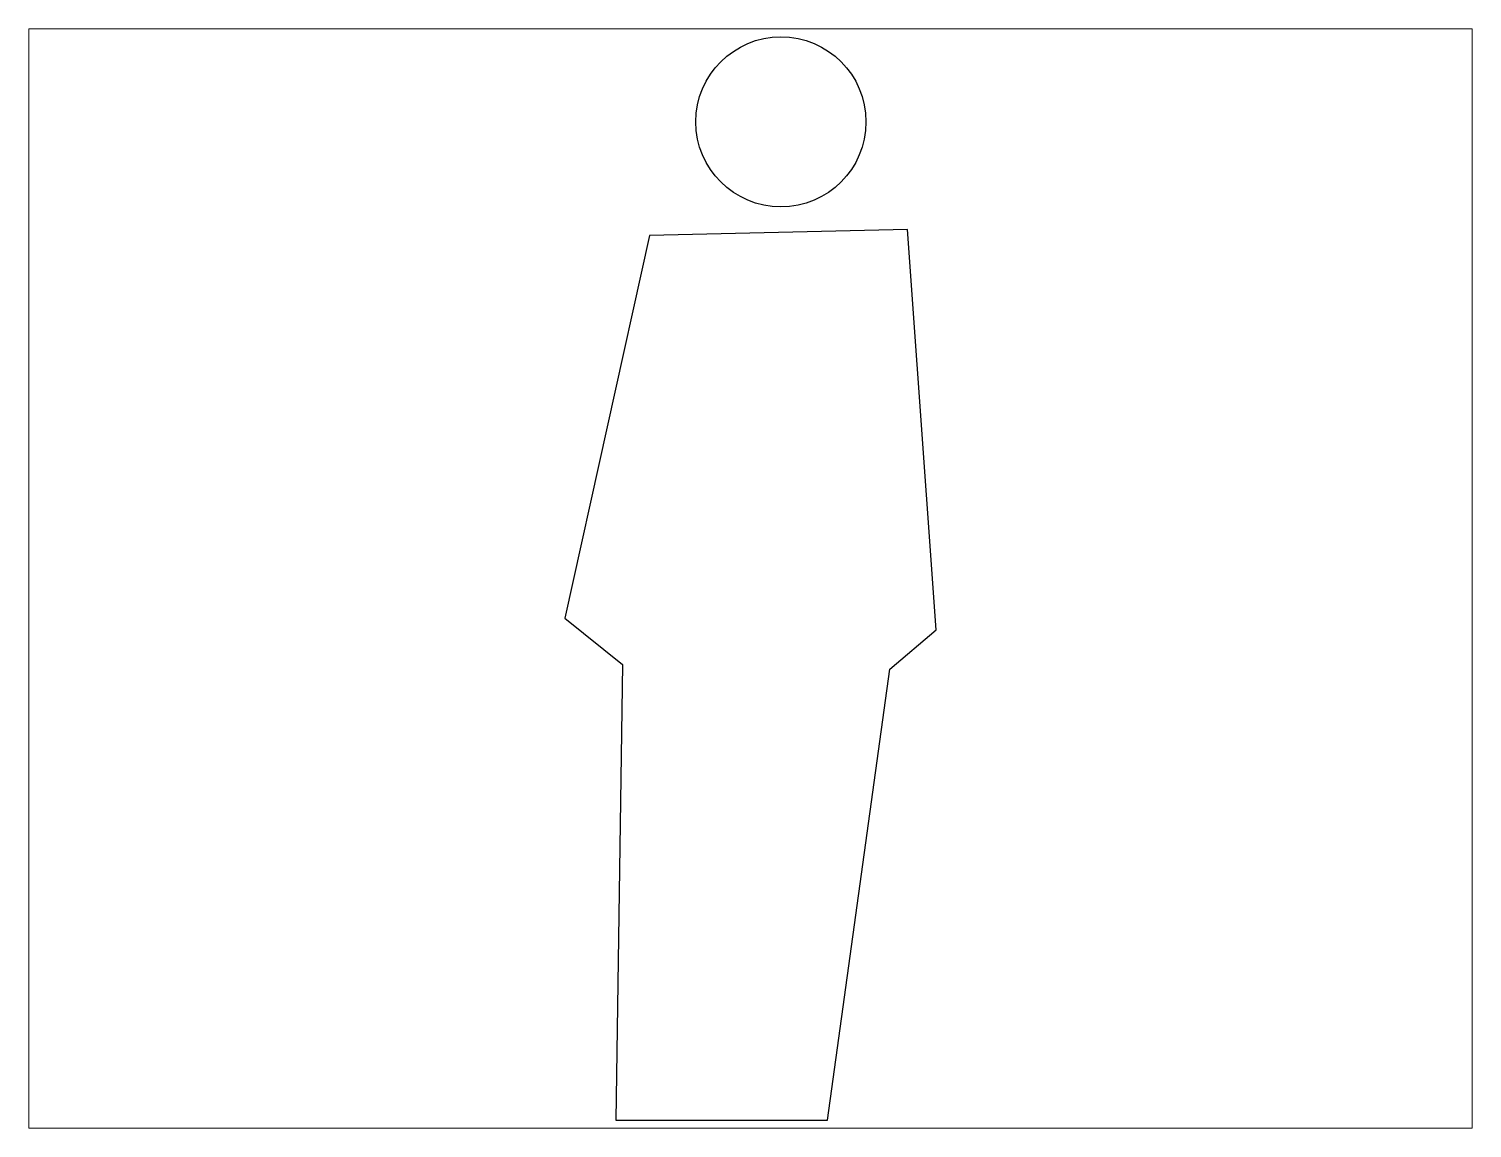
# Paper-space layout 'Layout1' of a CAD drawing. Header units: millimetres. Extents: x 1.05 to 9.45, y 0.8 to 7.2.
# The model-space entities are those that its viewports show. They can reach past a viewport. Long polylines and large blocks are cut down to what shows.
import ezdxf

# ---------------------------------------------------------------- set-up
doc = ezdxf.new("R2010")
doc.units = ezdxf.units.MM
doc.header["$MEASUREMENT"] = 0

# ---------------------------------------------------------------- blocks, each defined once
blk = doc.blocks.new('SYMBOL_Figure_3_2D')
at = {"color": 0, "linetype": 'ByBlock'}
blk.add_lwpolyline([(-177.9, 0), (177.9, 0), (283.1, 759.5), (361.3, 825.9), (312.7, 1499.6), (-121.3, 1489.8), (-264.2, 845.4), (-167.1, 767.3)], close=True, dxfattribs=at)
blk.add_circle((99.7, 1681.1), 143.2, dxfattribs=at)

msp = doc.modelspace()

# ---------------------------------------------------------------- block references
msp.add_blockref('SYMBOL_Figure_3_2D', (0, 0))

psp = doc.layouts.get("Layout1")

# ---------------------------------------------------------------- viewports
at = {"layer": '0'}
psp.add_viewport(center=(5.25, 4), size=(8.4, 6.4), view_center_point=(48.5265, 912.1671), view_height=1851.097127, dxfattribs=at)

doc.saveas('drawing.dxf')
